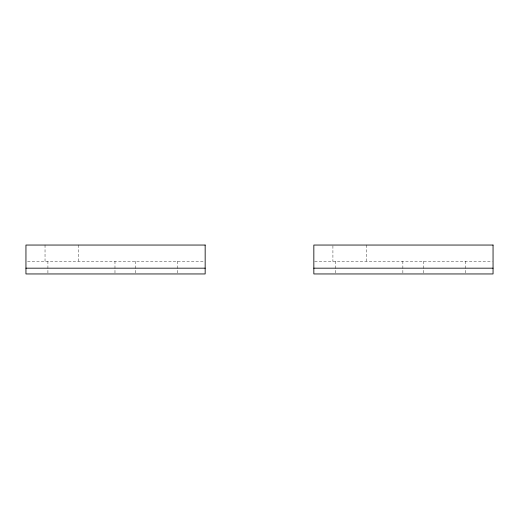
<?xml version="1.0" encoding="UTF-8"?>
<svg xmlns="http://www.w3.org/2000/svg" width="519" height="519" viewBox="0 0 519 519"><rect width="100%" height="100%" fill="white"/><g stroke="black" fill="none" stroke-linecap="round" stroke-linejoin="round"><path stroke-width="0.39" stroke-dasharray="2.6 1.95" d="M27.572 261.232L204.35 261.232M314.65 261.232L492.239 261.232M465.303 261.232L465.303 273.954M423.679 261.232L423.679 273.954M402.867 261.232L402.867 273.954M366.446 245.046L366.446 261.232M335.806 261.232L335.806 273.954M332.919 245.857L332.919 261.232M177.414 261.232L177.414 273.954M135.79 261.232L135.79 273.954M114.978 261.232L114.978 273.954M78.557 245.046L78.557 261.232M47.917 261.232L47.917 273.954M45.03 245.046L45.03 261.232"/><path stroke-width="0.78" d="M25.95 268.174L205.161 268.174M313.839 268.174L493.05 268.174M205.161 245.046L25.95 245.046L25.95 273.954L205.161 273.954L205.161 245.046M493.05 245.046L313.839 245.046L313.839 273.954L493.05 273.954L493.05 245.046"/></g></svg>
